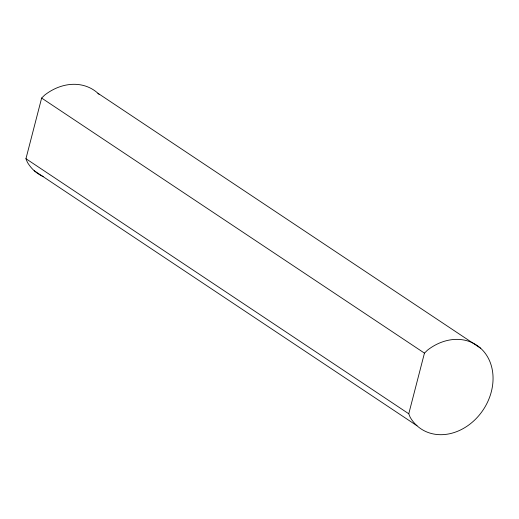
<?xml version="1.0" encoding="UTF-8"?>
<svg xmlns="http://www.w3.org/2000/svg" width="519" height="519" viewBox="0 0 519 519"><rect width="100%" height="100%" fill="white"/><g stroke="black" fill="none" stroke-linecap="round" stroke-linejoin="round"><path stroke-width="0.78" d="M43.194 176.564A50.265 41.235 -56.3 0 1 27.332 162.168L25.95 158.704L41.637 98.059L44.679 95.087A50.265 41.235 -56.3 0 1 99.012 94.309M408.764 413.773L424.451 353.128L427.494 350.15A50.265 41.235 -56.3 0 1 487.555 356.832A50.265 41.235 -56.3 0 1 470.208 423.913A50.265 41.235 -56.3 0 1 410.146 417.237L408.764 413.773L25.95 158.704M97.896 93.245L480.711 348.314M41.637 98.059L424.451 353.128M34.176 170.686L416.991 425.755"/></g></svg>
